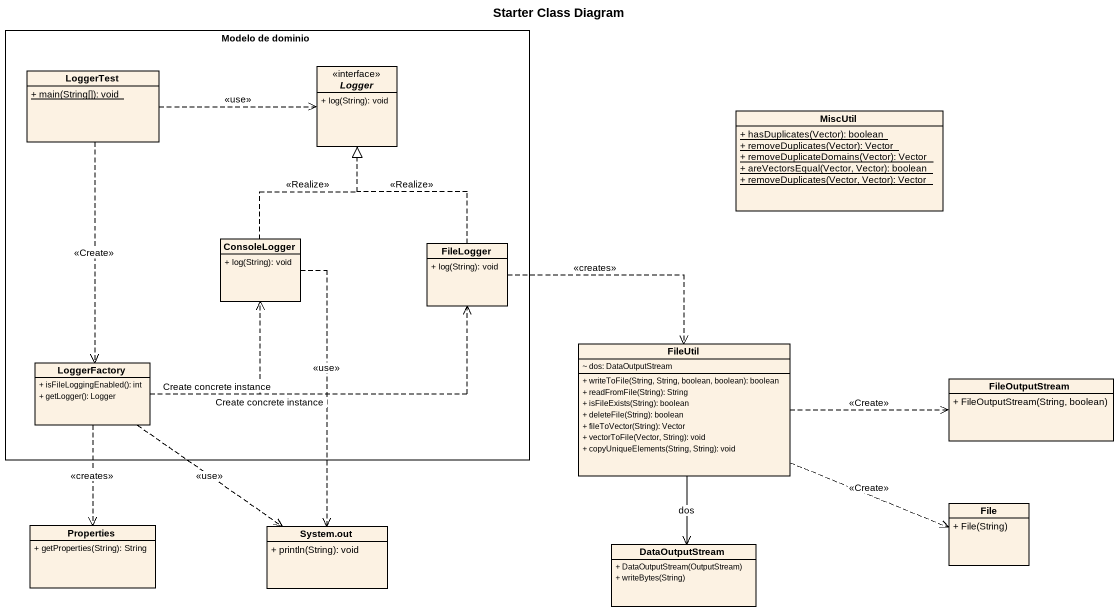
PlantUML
@startuml
title Starter Class Diagram
hide circle
hide empty members
skinparam classAttributeIconSize 0
rectangle "Modelo de dominio" as Modelo_de_dominio {
  class LoggerTest {
    {static} + main(String[]): void
  }
  interface Logger <<interface>> {
    + log(String): void
  }
  class ConsoleLogger {
    + log(String): void
  }
  class FileLogger {
    + log(String): void
  }
  class LoggerFactory {
    + isFileLoggingEnabled(): int
    + getLogger(): Logger
  }
}
class MiscUtil {
  {static} + hasDuplicates(Vector): boolean
  {static} + removeDuplicates(Vector): Vector
  {static} + removeDuplicateDomains(Vector): Vector
  {static} + areVectorsEqual(Vector, Vector): boolean
  {static} + removeDuplicates(Vector, Vector): Vector
}
class FileUtil {
  ~ dos: DataOutputStream
  + writeToFile(String, String, boolean, boolean): boolean
  + readFromFile(String): String
  + isFileExists(String): boolean
  + deleteFile(String): boolean
  + fileToVector(String): Vector
  + vectorToFile(Vector, String): void
  + copyUniqueElements(String, String): void
}
class FileOutputStream {
  + FileOutputStream(String, boolean)
}
class "File" as File_ {
  + File(String)
}
class Properties {
  + getProperties(String): String
}
class "System.out" as System_out {
  + println(String): void
}
class DataOutputStream {
  + DataOutputStream(OutputStream)
  + writeBytes(String)
}
LoggerTest .right.> Logger : <<use>>
LoggerTest ..> LoggerFactory : <<Create>>
ConsoleLogger .up.|> Logger : <<Realize>>
ConsoleLogger ..> System_out : <<use>>
FileLogger .up.|> Logger : <<Realize>>
FileLogger ..> FileUtil : <<creates>>
FileUtil .right.> FileOutputStream : <<Create>>
FileUtil .right.> File_ : <<Create>>
FileUtil --> DataOutputStream : dos
LoggerFactory .up.> ConsoleLogger : Create concrete instance
LoggerFactory .right.> FileLogger : Create concrete instance
LoggerFactory ..> Properties : <<creates>>
LoggerFactory ..> System_out : <<use>>
@enduml
